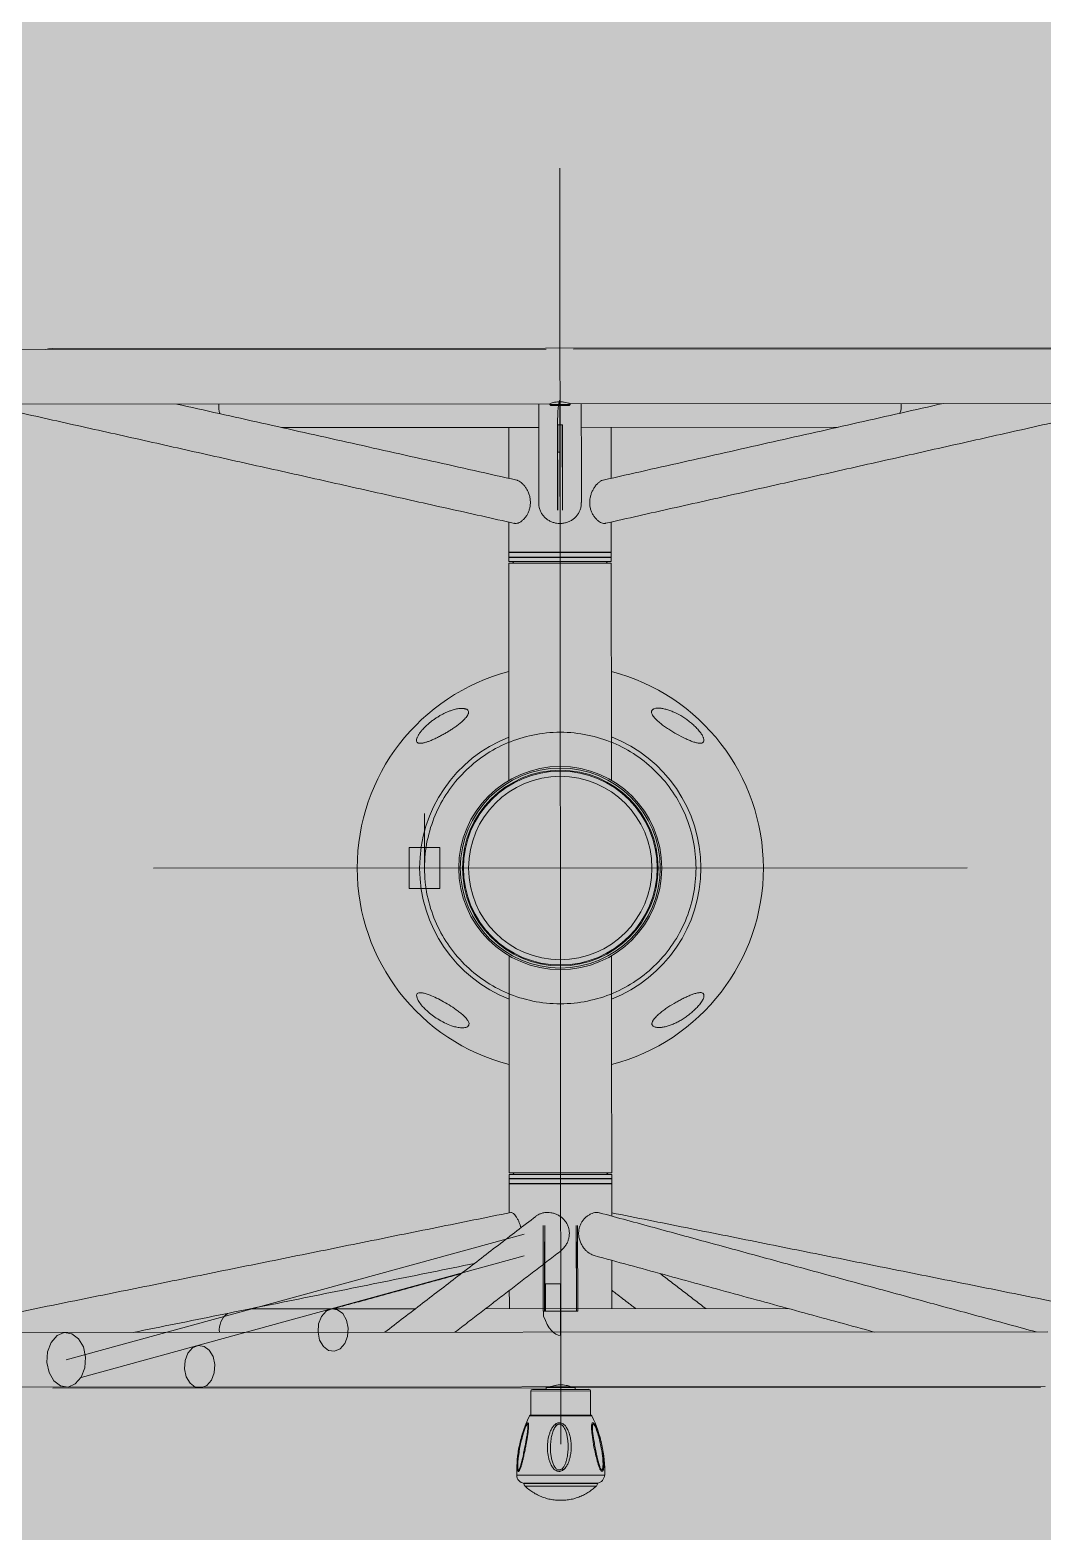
# Model space of a CAD drawing. Header units: millimetres. Extents: x 7964926 to 16080295, y -6277184 to -2986664.
# Drawn here: x 7994350 to 7995049, y -3080993 to -3079957 of the extents above; entities that cross this region are included whole.
import ezdxf

# ---------------------------------------------------------------- set-up
doc = ezdxf.new("R2010")
doc.units = ezdxf.units.MM
doc.header["$LTSCALE"] = 2000
doc.header["$MEASUREMENT"] = 0
doc.linetypes.add('160531_SATTVA BANDAPURA_base PLAN$0$160531_SATTVA BANDAPURA_base PLAN$0$CENTERX2', pattern=[20.32, 12.7, -2.54, 2.54, -2.54])
doc.linetypes.add('160531_SATTVA BANDAPURA_base PLAN$0$160531_SATTVA BANDAPURA_base PLAN$0$PHANTOM', pattern=[63.5, 31.75, -6.35, 6.35, -6.35, 6.35, -6.35])
doc.layers.add('L - paving', color=9, linetype='Continuous', lineweight=5)
doc.layers.add('L-HATCH', color=8, linetype='Continuous', lineweight=5)

# ---------------------------------------------------------------- blocks, each defined once
blk = doc.blocks.new('gym')
at = {"linetype": '160531_SATTVA BANDAPURA_base PLAN$0$160531_SATTVA BANDAPURA_base PLAN$0$PHANTOM', "lineweight": 0}
for p, q in [((-17829.6, -277.4), (-17830.2, 603.3)), ((-18110.8, 120.1), (-17549, 120.5))]:
    blk.add_line(p, q, dxfattribs=at)
at = {"linetype": 'Continuous', "lineweight": 15}
for p, q in [((-17839.6, 478.4), (-18310.3, 478.1)), ((-17840.2, 479.1), (-18180.7, 478.8)), ((-17479.6, 479.3), (-17840.2, 479.1)), ((-17350, 478.7), (-17820.7, 478.4)), ((-18310.3, 440.4), (-17837.1, 440.7)), ((-17837.2, 440.1), (-17823, 440.1)), ((-17823.6, 439.5), (-17836.6, 439.5)), ((-17823.1, 440.7), (-17350, 441)), ((-18022.3, 424.3), (-17844.8, 424.4)), ((-17815.4, 424.4), (-17638, 424.6)), ((-17794.7, 338), (-17865.4, 338)), ((-17865.4, 334.9), (-17794.7, 334.9)), ((-17794.7, 331.9), (-17865.4, 331.8)), ((-17794.8, 334.7), (-17865.3, 334.7)), ((-17865.1, 338.3), (-17795, 338.3)), ((-17865.4, 330.6), (-17794.7, 330.7)), ((-17861.9, 330.7), (-17798.1, 330.8)), ((-17794.4, -90), (-17865.1, -90)), ((-17865.1, -91.2), (-17794.4, -91.1)), ((-17797.9, -90.1), (-17861.7, -90.1)), ((-17794.4, -94.2), (-17865.1, -94.2)), ((-17865.1, -97.4), (-17794.4, -97.3)), ((-17865, -94), (-17794.5, -94)), ((-17794.7, -97.6), (-17864.8, -97.7)), ((-17929.9, -183.8), (-18044.1, -183.9)), ((-17672.6, -183.6), (-17881.5, -183.8)), ((-17493.4, -199.8), (-18309.8, -200.3)), ((-18309.8, -238), (-17495.1, -237.5)), ((-18180.2, -238.6), (-17498.4, -238.2)), ((-17839.7, -238.3), (-17819.6, -238.3)), ((-17820.2, -237.7), (-17839.1, -237.7)), ((-17850.3, -240.7), (-17809, -240.6)), ((-17837, -257.8), (-17851.2, -257.8)), ((-17850.3, -257.2), (-17836.7, -257.2)), ((-17808.1, -257.8), (-17837, -257.8)), ((-17836.7, -257.2), (-17809, -257.1)), ((-17799.3, -298.6), (-17860, -298.6)), ((-17804.3, -304.3), (-17855, -304.3)), ((-17855, -304.5), (-17806.7, -304.5)), ((-17854.2, -306.2), (-17807.4, -306.2)), ((-17807.4, -306.2), (-17805, -306.2)), ((-17806.7, -304.5), (-17804.3, -304.5))]:
    blk.add_line(p, q, dxfattribs=at)
at = {"linetype": 'Continuous'}
for p, q in [((-17830.1, 407.2), (-17830.1, 442.9)), ((-17831.9, 426.1), (-17831.9, 429.6)), ((-17831.9, 367.2), (-17831.9, 426.1)), ((-17831.9, 426.1), (-17828.3, 426.1)), ((-17831.7, 426.1), (-17831.9, 426.1)), ((-17831.8, 426.1), (-17831.7, 367.2)), ((-17831.8, 426.1), (-17831.7, 378.3)), ((-17831.7, 407.2), (-17831.7, 426.1)), ((-17828.5, 426.1), (-17828.4, 367.2)), ((-17828.4, 426.1), (-17828.4, 378.3)), ((-17828.3, 367.2), (-17828.3, 426.1)), ((-17831.8, 410.4), (-17831.8, 410.8)), ((-17831.8, 410.8), (-17831.7, 410.8)), ((-17831.7, 408.4), (-17831.8, 410.4)), ((-17831.7, 410.8), (-17831.7, 408.4)), ((-17831.7, 407.2), (-17830.1, 407.2)), ((-17934.2, 106.1), (-17934.2, 134.4)), ((-17934.2, 134.4), (-17913, 134.4)), ((-17913, 106.1), (-17913, 134.4)), ((-17934.2, 106.1), (-17913, 106.1)), ((-17841.6, -126.5), (-17841.6, -185.4)), ((-17840.6, -185.4), (-17840.6, -126.5)), ((-17818.8, -185.4), (-17818.9, -126.5)), ((-17817.9, -126.5), (-17817.8, -185.4)), ((-17840.8, -185.4), (-17840.8, -137.6)), ((-17818.6, -185.4), (-17818.7, -137.6)), ((-17840.2, -167.8), (-17840.7, -169.8)), ((-17840.7, -169.8), (-17840.7, -170.1)), ((-17840.7, -170.1), (-17840.2, -170.1)), ((-17840.2, -166.6), (-17840.2, -185.4)), ((-17840.2, -166.6), (-17829.7, -166.6)), ((-17840.2, -170.1), (-17840.2, -167.8)), ((-17829.7, -166.6), (-17829.7, -202.2)), ((-17841.6, -185.4), (-17817.8, -185.4)), ((-17840.2, -185.4), (-17841.5, -185.4)), ((-17841.5, -185.4), (-17841.5, -189))]:
    blk.add_line(p, q, dxfattribs=at)
at = {"linetype": '160531_SATTVA BANDAPURA_base PLAN$0$160531_SATTVA BANDAPURA_base PLAN$0$CENTERX2'}
for p, q in [((-17830.1, 426.1), (-17830.1, 376.7)), ((-17830.1, 426.1), (-17830.1, 394)), ((-17831.8, 415.4), (-17831.8, 415.8)), ((-17831.8, 415.8), (-17831.7, 415.8)), ((-17831.7, 412.5), (-17831.8, 415.4)), ((-17831.7, 415.8), (-17831.7, 412.5)), ((-17830.1, 407.9), (-17830.1, 420.5)), ((-17923.6, 120.3), (-17923.6, 158)), ((-18171, -219.1), (-17854.9, -132.4)), ((-17854.8, -147.4), (-18160.7, -231.3)), ((-17840.2, -171.9), (-17840.9, -174.7)), ((-17840.9, -174.7), (-17840.9, -175.1)), ((-17840.9, -175.1), (-17840.2, -175.1)), ((-17840.2, -175.1), (-17840.2, -171.9)), ((-17829.7, -167.2), (-17829.7, -179.8))]:
    blk.add_line(p, q, dxfattribs=at)
at = {"linetype": 'Continuous', "lineweight": 15, "flags": 128}
blk.add_lwpolyline([(-18180.7, 478.8), (-18183.2, 478.6), (-18185.1, 478.1)], dxfattribs=at)
at = {"linetype": 'Continuous', "flags": 128}
for points in [[(-17831.9, 429.6), (-17831.7, 432.6), (-17831.5, 435.3), (-17831.3, 437.6), (-17831.1, 439.4), (-17830.8, 440.9), (-17830.6, 442), (-17830.4, 442.7), (-17830.1, 442.9)], [(-17989.8, -212.7), (-17993.4, -210), (-17996, -205.5), (-17997.1, -200), (-17996.7, -194.3), (-17994.8, -189.2), (-17991.6, -185.6), (-17987.7, -183.9), (-17983.7, -184.5), (-17980.1, -187.2), (-17977.5, -191.7), (-17976.3, -197.2), (-17976.7, -202.9), (-17978.6, -207.9), (-17981.8, -211.6), (-17985.7, -213.2), (-17989.8, -212.7)], [(-17841.5, -189), (-17840.2, -192), (-17838.9, -194.6), (-17837.5, -196.9), (-17836, -198.8), (-17834.5, -200.3), (-17832.9, -201.3), (-17831.3, -202), (-17829.7, -202.2)], [(-18174.9, -237.1), (-18179.5, -233.6), (-18182.8, -227.9), (-18184.3, -220.9), (-18183.8, -213.6), (-18181.3, -207.1), (-18177.3, -202.4), (-18172.3, -200.3), (-18167.1, -201.1), (-18162.4, -204.5), (-18159.1, -210.2), (-18157.6, -217.3), (-18158.1, -224.6), (-18160.6, -231.1), (-18164.7, -235.7), (-18169.7, -237.9), (-18174.9, -237.1)], [(-18081.9, -237.9), (-18085.5, -235.2), (-18088.1, -230.8), (-18089.2, -225.3), (-18088.8, -219.5), (-18086.9, -214.5), (-18083.8, -210.8), (-18079.8, -209.2), (-18075.8, -209.8), (-18072.2, -212.5), (-18069.6, -216.9), (-18068.4, -222.4), (-18068.8, -228.1), (-18070.7, -233.2), (-18073.9, -236.8), (-18077.8, -238.5), (-18081.9, -237.9)]]:
    blk.add_lwpolyline(points, dxfattribs=at)
at = {"linetype": '160531_SATTVA BANDAPURA_base PLAN$0$160531_SATTVA BANDAPURA_base PLAN$0$CENTERX2'}
blk.add_circle((-17829.9, 120.3), 93.7, dxfattribs=at)
at = {"linetype": 'Continuous', "lineweight": 15}
for radius in [70.1, 69, 66.9]:
    blk.add_circle((-17829.9, 120.3), radius, dxfattribs=at)
at = {"linetype": 'Continuous'}
for radius in [67.5, 63.3]:
    blk.add_circle((-17829.9, 120.3), radius, dxfattribs=at)
at = {"linetype": 'Continuous', "lineweight": 15}
for centre, radius, start, end in [((-18051, 439), 14.7, 174.0881, 200.6081), ((-17609.2, 439.3), 14.7, 339.4681, 5.9881), ((-17861.7, 330.9), 0.295, 220.6394, 270.0381), ((-17798.4, 331), 0.295, 270.0381, 319.4368), ((-17829.9, 120.3), 140.2, 104.64, 255.4362), ((-17829.9, 120.3), 140.2, 284.64, 75.4362), ((-17829.9, 120.3), 97.1, 111.3931, 248.6831), ((-17829.9, 120.3), 97.1, 291.3931, 68.6831), ((-17861.4, -90.3), 0.295, 90.0381, 139.4368), ((-17798.1, -90.3), 0.295, 40.6394, 90.0381), ((-18050.6, -198.6), 14.7, 128.273, 185.9881), ((-17839.1, -238.3), 0.589, 90.0381, 180.0381), ((-17820.2, -238.3), 0.589, 0.0381, 90.0381), ((-17849.1, -240.7), 1.18, 90.0381, 180.0381), ((-17810.2, -240.6), 1.18, 0.0381, 90.0381), ((-17771.6, -296.3), 88.4, 154.1913, 170.2753), ((-17850.1, -258.3), 1.18, 97.3846, 154.1913), ((-17809.2, -258.3), 1.18, 25.8849, 82.6916), ((-17887.6, -296.4), 88.4, 358.5622, 25.8849), ((-17771.6, -296.3), 88.4, 170.2753, 181.514), ((-17854.1, -298.5), 5.89, 181.514, 261.4304), ((-17805.2, -298.4), 5.89, 278.6458, 358.5622), ((-17852.6, -304.5), 2.36, 180.0381, 226.2521), ((-17806.6, -304.5), 2.36, 313.8241, 0.0381)]:
    blk.add_arc(centre, radius, start, end, dxfattribs=at)
for points in [[(-18229.2, 440.4), (-17861.4, 358.1)], [(-17859.9, 388), (-18094.7, 440.5)], [(-17844.8, 440.7), (-17844.8, 372.4)], [(-17837.2, 440.7), (-17837.2, 440.1)], [(-17837.2, 440.1), (-17836.6, 439.5)], [(-17823.6, 439.5), (-17823, 440.1)], [(-17823, 440.1), (-17823, 440.7)], [(-17815.3, 372.5), (-17815.4, 440.7)], [(-17565.5, 440.9), (-17800.3, 388)], [(-17798.7, 358.2), (-17431, 440.9)], [(-17865.5, 424.4), (-17865.4, 389.2)], [(-17794.7, 389.3), (-17794.8, 424.4)], [(-17865.4, 359), (-17865.4, 331.8)], [(-17860.7, 358), (-17861.4, 358.2)], [(-17794.7, 331.9), (-17794.7, 359.1)], [(-17865.4, 338), (-17865.4, 334.9)], [(-17862.9, 331.8), (-17861.9, 330.7)], [(-17798.1, 330.8), (-17797.2, 331.9)], [(-17794.7, 334.9), (-17794.7, 338)], [(-17865.4, 330.6), (-17865.3, 180.9)], [(-17865.4, 330.6), (-17865.3, 180.9)], [(-17794.6, 180.9), (-17794.7, 330.7)], [(-17794.6, 180.9), (-17794.7, 330.7)], [(-17865.2, 59.8), (-17865.1, -90)], [(-17794.4, -90), (-17794.5, 59.8)], [(-17865.1, -91.2), (-17865.1, -117.7)], [(-17861.7, -90.1), (-17862.6, -91.2)], [(-17796.9, -91.1), (-17797.9, -90.1)], [(-17794.4, -119.9), (-17794.4, -91.1)], [(-17865.1, -94.2), (-17865.1, -97.4)], [(-17794.4, -97.3), (-17794.4, -94.2)], [(-17864, -117.4), (-18273.8, -200.3)], [(-17846.8, -120.1), (-17951.1, -200.1)], [(-17501.5, -199.8), (-17802.8, -117.6)], [(-17385.6, -199.7), (-17794.4, -117.6)], [(-17902.7, -200.1), (-17830, -144.3)], [(-18124.7, -200.2), (-17889.2, -152.6)], [(-17806.6, -147.1), (-17613.2, -199.9)], [(-17794.4, -183.7), (-17794.4, -150.4)], [(-17986.8, -183.9), (-17898.4, -159.6)], [(-17729.5, -183.7), (-17761, -159.5)], [(-17865.1, -171.2), (-17865, -183.8)], [(-17794.4, -171.1), (-17777.9, -183.7)], [(-17839.7, -239.5), (-17839.7, -238.3)], [(-17836.7, -237.7), (-17836.7, -237.7)], [(-17822.6, -237.7), (-17822.6, -237.7)], [(-17819.6, -238.3), (-17819.6, -239.5)], [(-17850.3, -257.2), (-17850.3, -240.7)], [(-17809, -240.6), (-17809, -257.1)], [(-17826.6, -257.2), (-17826.6, -257.2)], [(-17825.5, -257.2), (-17825.5, -257.2)], [(-17855, -304.5), (-17855, -304.3)], [(-17804.3, -304.3), (-17804.3, -304.5)]]:
    blk.add_open_spline(points, degree=1, dxfattribs=at)
for points, knots in [([(-17823.1, 440.7), (-17823.1, 440.7), (-17823.1, 440.7), (-17823.8, 441), (-17825.1, 441.4), (-17827.1, 441.8), (-17829.4, 442.1), (-17831.8, 442), (-17833.9, 441.7), (-17835.7, 441.2), (-17836.8, 440.8), (-17837.3, 440.6), (-17837.2, 440.7), (-17837.2, 440.7)], [0, 0, 0, 0, 0.055498, 0.154992, 0.257802, 0.366411, 0.474952, 0.5766, 0.675567, 0.779732, 0.889257, 0.996296, 1, 1, 1, 1]), ([(-17859.8, 387.9), (-17859.7, 387.9), (-17859.2, 387.8), (-17858.2, 387.3), (-17857, 386.5), (-17855.7, 385.3), (-17854.4, 383.8), (-17853.2, 382), (-17852, 379.8), (-17851.1, 377.3), (-17850.6, 374.6), (-17850.5, 371.9), (-17850.8, 369.3), (-17851.4, 367), (-17852.3, 365), (-17853.3, 363.1), (-17854.6, 361.5), (-17856, 360.1), (-17857.5, 359), (-17858.9, 358.3), (-17860, 358.1), (-17860.5, 358.1), (-17860.7, 358)], [0, 0, 0, 0, 0.017851, 0.063768, 0.11087, 0.159873, 0.209979, 0.265794, 0.322967, 0.383623, 0.446248, 0.503106, 0.562067, 0.612539, 0.664514, 0.714556, 0.765896, 0.81883, 0.873232, 0.927245, 0.982892, 1, 1, 1, 1]), ([(-17799.4, 358.1), (-17799.9, 358.1), (-17800.7, 358.2), (-17802.1, 358.8), (-17803.6, 359.7), (-17805, 361), (-17806.4, 362.6), (-17807.6, 364.5), (-17808.6, 366.7), (-17809.3, 369), (-17809.6, 371.3), (-17809.6, 373.6), (-17809.3, 375.9), (-17808.7, 378.2), (-17807.8, 380.4), (-17806.7, 382.5), (-17805.3, 384.5), (-17803.7, 386.1), (-17802.1, 387.3), (-17801, 387.9), (-17800.4, 388), (-17800.3, 388)], [0, 0, 0, 0, 0.05301, 0.107586, 0.160588, 0.215078, 0.268952, 0.324409, 0.377733, 0.432793, 0.483088, 0.534875, 0.584883, 0.636107, 0.691, 0.747204, 0.807531, 0.869719, 0.927652, 0.987866, 1, 1, 1, 1]), ([(-17830.1, 358.1), (-17830.9, 358.1), (-17832.5, 358.2), (-17834.9, 358.8), (-17837.1, 359.7), (-17839.2, 361), (-17841, 362.6), (-17842.5, 364.5), (-17843.7, 366.6), (-17844.4, 368.9), (-17844.8, 370.9), (-17844.8, 372.1), (-17844.8, 372.4)], [0, 0, 0, 0, 0.104208, 0.211495, 0.315687, 0.422805, 0.528712, 0.637729, 0.742555, 0.850794, 0.949665, 1, 1, 1, 1]), ([(-17815.4, 372.5), (-17815.4, 372.3), (-17815.3, 371.2), (-17815.6, 369.4), (-17816.3, 367), (-17817.3, 365), (-17818.7, 363.1), (-17820.3, 361.5), (-17822.2, 360.1), (-17824.4, 359.1), (-17826.8, 358.4), (-17828.7, 358.1), (-17829.8, 358.1), (-17830.1, 358.1)], [0, 0, 0, 0, 0.023115, 0.139031, 0.238258, 0.340441, 0.438821, 0.539755, 0.643823, 0.750777, 0.856964, 0.966367, 1, 1, 1, 1]), ([(-17798.7, 358.2), (-17798.8, 358.2), (-17799, 358.1), (-17799.3, 358.1), (-17799.4, 358.1)], [0, 0, 0, 0, 0.517084, 1, 1, 1, 1]), ([(-17893.8, 229.3), (-17893.5, 228.9), (-17893.1, 228.4), (-17893.2, 227.4), (-17893.5, 226.5), (-17893.9, 225.7), (-17894.6, 224.6), (-17895.3, 223.8), (-17896.1, 222.9), (-17897, 222), (-17898.1, 221), (-17899.3, 220), (-17900.8, 218.8), (-17902.8, 217.4), (-17905.2, 215.8), (-17907.6, 214.3), (-17910.1, 212.8), (-17912.7, 211.4), (-17915.2, 210.1), (-17917.8, 208.9), (-17919.8, 208.1), (-17921.3, 207.5), (-17922.3, 207.2), (-17923.3, 206.9), (-17924.3, 206.6), (-17925.2, 206.5), (-17926.1, 206.4), (-17926.9, 206.4), (-17927.5, 206.4), (-17928.1, 206.6), (-17928.5, 206.8), (-17928.8, 207.1), (-17929, 207.5), (-17929.1, 208), (-17929.1, 208.5), (-17929.1, 209), (-17929, 209.6), (-17928.6, 210.6), (-17928, 211.7), (-17927.1, 213.2), (-17926.3, 214.3), (-17925.3, 215.5), (-17924.3, 216.5), (-17923.2, 217.7), (-17922, 218.8), (-17920.6, 220.1), (-17919, 221.4), (-17917, 222.9), (-17915, 224.2), (-17913, 225.5), (-17910.9, 226.6), (-17908.8, 227.6), (-17906.7, 228.5), (-17904.8, 229.2), (-17903, 229.7), (-17901.5, 230.1), (-17900, 230.3), (-17898.8, 230.4), (-17897.5, 230.5), (-17896.5, 230.4), (-17895.6, 230.2), (-17894.8, 230), (-17894.2, 229.7), (-17893.9, 229.4), (-17893.8, 229.3)], [0, 0, 0, 0, 0.020121, 0.035213, 0.040413, 0.058486, 0.066066, 0.081489, 0.089321, 0.103142, 0.117072, 0.131251, 0.145488, 0.171883, 0.198477, 0.225589, 0.252846, 0.281005, 0.30933, 0.338252, 0.367433, 0.379721, 0.392041, 0.404479, 0.416967, 0.429259, 0.441629, 0.454311, 0.46714, 0.47382, 0.487356, 0.494237, 0.500919, 0.514565, 0.521558, 0.527491, 0.539559, 0.545703, 0.570138, 0.579813, 0.599504, 0.609515, 0.624252, 0.639104, 0.654255, 0.669486, 0.692021, 0.714729, 0.737905, 0.761213, 0.78477, 0.808446, 0.832485, 0.85665, 0.874185, 0.891781, 0.909597, 0.927509, 0.93761, 0.957973, 0.968268, 0.976072, 0.991913, 1, 1, 1, 1]), ([(-17766.6, 229.1), (-17766.4, 229.3), (-17766.2, 229.6), (-17765.8, 229.8), (-17765.7, 229.9), (-17765.4, 230.1), (-17765.2, 230.2), (-17764.4, 230.5), (-17763.7, 230.6), (-17762.5, 230.6), (-17762, 230.6), (-17761.2, 230.6), (-17760.8, 230.6), (-17759.5, 230.4), (-17758.6, 230.2), (-17756.8, 229.8), (-17755.9, 229.6), (-17754.1, 228.9), (-17753.1, 228.6), (-17750.4, 227.4), (-17748.5, 226.5), (-17746.2, 225.2), (-17745.8, 224.9), (-17744.9, 224.3), (-17744.4, 224), (-17743.1, 223.1), (-17742.2, 222.5), (-17740.4, 221.1), (-17739.5, 220.4), (-17737.8, 218.9), (-17737, 218.1), (-17735.8, 216.9), (-17735.4, 216.5), (-17734.7, 215.7), (-17734.3, 215.2), (-17733.6, 214.4), (-17733.3, 214), (-17732.8, 213.3), (-17732.7, 213.1), (-17732.4, 212.7), (-17732.2, 212.5), (-17731.8, 211.8), (-17731.6, 211.4), (-17731.3, 210.8), (-17731.2, 210.6), (-17731.1, 210.2), (-17731, 210), (-17730.8, 209.4), (-17730.7, 209), (-17730.7, 208.4), (-17730.7, 208.1), (-17730.9, 207.5), (-17731, 207.3), (-17731.3, 206.9), (-17731.5, 206.8), (-17732, 206.6), (-17732.3, 206.5), (-17732.9, 206.4), (-17733.2, 206.4), (-17733.9, 206.4), (-17734.3, 206.5), (-17735.1, 206.6), (-17735.5, 206.7), (-17736.7, 206.9), (-17737.5, 207.2), (-17738.8, 207.6), (-17739.2, 207.8), (-17740.1, 208.1), (-17740.6, 208.3), (-17741.9, 208.9), (-17742.9, 209.3), (-17745.6, 210.6), (-17747.5, 211.6), (-17751.3, 213.7), (-17753.2, 214.9), (-17756, 216.7), (-17757, 217.3), (-17758.8, 218.6), (-17759.7, 219.3), (-17761.5, 220.7), (-17762.3, 221.5), (-17763.6, 222.6), (-17763.9, 223), (-17764.7, 223.8), (-17765, 224.2), (-17765.7, 225), (-17766, 225.4), (-17766.4, 226.2), (-17766.6, 226.6), (-17766.8, 227.2), (-17766.9, 227.4), (-17766.9, 227.8), (-17766.9, 228), (-17766.9, 228.3), (-17766.9, 228.5), (-17766.8, 228.8), (-17766.7, 228.9), (-17766.6, 229.1)], [0, 0, 0, 0, 0.015625, 0.015625, 0.023437, 0.023437, 0.03125, 0.03125, 0.0625, 0.0625, 0.078125, 0.078125, 0.09375, 0.09375, 0.125, 0.125, 0.15625, 0.15625, 0.1875, 0.1875, 0.25, 0.25, 0.265625, 0.265625, 0.28125, 0.28125, 0.3125, 0.3125, 0.34375, 0.34375, 0.375, 0.375, 0.390625, 0.390625, 0.40625, 0.40625, 0.421875, 0.421875, 0.429687, 0.429687, 0.4375, 0.4375, 0.453125, 0.453125, 0.460937, 0.460937, 0.46875, 0.46875, 0.484375, 0.484375, 0.5, 0.5, 0.515625, 0.515625, 0.53125, 0.53125, 0.546875, 0.546875, 0.5625, 0.5625, 0.578125, 0.578125, 0.59375, 0.59375, 0.625, 0.625, 0.640625, 0.640625, 0.65625, 0.65625, 0.6875, 0.6875, 0.75, 0.75, 0.8125, 0.8125, 0.84375, 0.84375, 0.875, 0.875, 0.90625, 0.90625, 0.921875, 0.921875, 0.9375, 0.9375, 0.953125, 0.953125, 0.96875, 0.96875, 0.976562, 0.976562, 0.984375, 0.984375, 0.992187, 0.992187, 1, 1, 1, 1]), ([(-17893.2, 11.6), (-17893.6, 11.2), (-17894.2, 10.5), (-17895.8, 10.1), (-17897.8, 10), (-17900.4, 10.2), (-17904.2, 11.1), (-17908.6, 12.8), (-17913.2, 15.2), (-17917.4, 18), (-17920.6, 20.5), (-17923.2, 22.9), (-17925.5, 25.3), (-17927.5, 28), (-17928.9, 30.6), (-17929.2, 32.5), (-17928.7, 33.7), (-17927.7, 34.2), (-17926.4, 34.3), (-17924.7, 34.1), (-17922.5, 33.6), (-17919.3, 32.4), (-17915.2, 30.6), (-17910.4, 28.1), (-17905.4, 25.1), (-17901.2, 22.2), (-17898, 19.7), (-17895.8, 17.7), (-17894, 15.6), (-17893, 13.8), (-17892.8, 12.4), (-17893.1, 11.8), (-17893.2, 11.6)], [0, 0, 0, 0, 0.026945, 0.047252, 0.068086, 0.105284, 0.143431, 0.198467, 0.255093, 0.29845, 0.34283, 0.369214, 0.39609, 0.43481, 0.463243, 0.491892, 0.516171, 0.540534, 0.560199, 0.580412, 0.61183, 0.644077, 0.695993, 0.749313, 0.804136, 0.86029, 0.888908, 0.918091, 0.94358, 0.969331, 0.987452, 1, 1, 1, 1]), ([(-17766, 11.4), (-17766.3, 11.6), (-17766.4, 11.9), (-17766.6, 12.3), (-17766.6, 12.5), (-17766.6, 12.9), (-17766.6, 13), (-17766.6, 13.4), (-17766.5, 13.6), (-17766.4, 14), (-17766.3, 14.2), (-17766.1, 14.6), (-17766, 14.8), (-17765.8, 15.2), (-17765.7, 15.4), (-17765.2, 16), (-17764.9, 16.4), (-17764.2, 17.2), (-17763.9, 17.6), (-17762.7, 18.8), (-17761.9, 19.5), (-17760.6, 20.6), (-17760.1, 20.9), (-17759.3, 21.6), (-17758.8, 22), (-17757.4, 22.9), (-17756.5, 23.6), (-17753.7, 25.4), (-17751.9, 26.6), (-17749, 28.2), (-17748.1, 28.7), (-17746.2, 29.7), (-17745.3, 30.2), (-17743.5, 31.1), (-17742.5, 31.5), (-17741.2, 32.1), (-17740.7, 32.3), (-17739.8, 32.7), (-17739.4, 32.8), (-17738.1, 33.3), (-17737.2, 33.6), (-17736, 33.9), (-17735.6, 34), (-17734.8, 34.2), (-17734.4, 34.2), (-17733.7, 34.3), (-17733.4, 34.3), (-17732.7, 34.3), (-17732.4, 34.3), (-17731.9, 34.1), (-17731.6, 34), (-17731.3, 33.8), (-17731.2, 33.7), (-17731.1, 33.5), (-17731, 33.4), (-17730.8, 33.1), (-17730.7, 32.8), (-17730.7, 32.4), (-17730.7, 32.2), (-17730.7, 31.9), (-17730.7, 31.7), (-17730.8, 31.2), (-17730.9, 30.8), (-17731.2, 30), (-17731.4, 29.6), (-17731.9, 28.8), (-17732.2, 28.3), (-17732.7, 27.5), (-17733, 27), (-17733.7, 26.2), (-17734, 25.8), (-17734.8, 24.9), (-17735.1, 24.5), (-17736.3, 23.3), (-17737.1, 22.5), (-17738.3, 21.4), (-17738.8, 21), (-17739.6, 20.3), (-17740.1, 19.9), (-17741.4, 18.9), (-17742.2, 18.2), (-17744, 17), (-17744.9, 16.4), (-17746.3, 15.5), (-17746.7, 15.3), (-17747.7, 14.7), (-17748.1, 14.5), (-17749.5, 13.8), (-17750.4, 13.3), (-17752.3, 12.5), (-17753.2, 12.1), (-17755, 11.5), (-17755.9, 11.2), (-17757.7, 10.7), (-17758.6, 10.5), (-17759.9, 10.3), (-17760.3, 10.3), (-17761.2, 10.2), (-17761.6, 10.2), (-17762.8, 10.2), (-17763.6, 10.3), (-17764.7, 10.6), (-17765, 10.7), (-17765.6, 11), (-17765.8, 11.2), (-17766, 11.4)], [0, 0, 0, 0, 0.015625, 0.015625, 0.023437, 0.023437, 0.03125, 0.03125, 0.039062, 0.039062, 0.046875, 0.046875, 0.054687, 0.054687, 0.0625, 0.0625, 0.078125, 0.078125, 0.09375, 0.09375, 0.125, 0.125, 0.140625, 0.140625, 0.15625, 0.15625, 0.1875, 0.1875, 0.25, 0.25, 0.28125, 0.28125, 0.3125, 0.3125, 0.34375, 0.34375, 0.359375, 0.359375, 0.375, 0.375, 0.40625, 0.40625, 0.421875, 0.421875, 0.4375, 0.4375, 0.453125, 0.453125, 0.46875, 0.46875, 0.484375, 0.484375, 0.492187, 0.492187, 0.5, 0.5, 0.515625, 0.515625, 0.523437, 0.523437, 0.53125, 0.53125, 0.546875, 0.546875, 0.5625, 0.5625, 0.578125, 0.578125, 0.59375, 0.59375, 0.609375, 0.609375, 0.625, 0.625, 0.65625, 0.65625, 0.671875, 0.671875, 0.6875, 0.6875, 0.71875, 0.71875, 0.75, 0.75, 0.765625, 0.765625, 0.78125, 0.78125, 0.8125, 0.8125, 0.84375, 0.84375, 0.875, 0.875, 0.90625, 0.90625, 0.921875, 0.921875, 0.9375, 0.9375, 0.96875, 0.96875, 0.984375, 0.984375, 1, 1, 1, 1]), ([(-17864, -117.4), (-17864, -117.4), (-17863.7, -117.4), (-17863.1, -117.5), (-17862.3, -118.1), (-17861.3, -119), (-17860.3, -120.3), (-17859.3, -121.9), (-17858.4, -123.8), (-17857.6, -125.9), (-17857.3, -127.3), (-17857.2, -128)], [0, 0, 0, 0, 0.038147, 0.15816, 0.281719, 0.401714, 0.525079, 0.647048, 0.772601, 0.893326, 1, 1, 1, 1]), ([(-17846.8, -120.1), (-17846.6, -119.9), (-17845.7, -119.2), (-17844.1, -118.4), (-17841.9, -117.7), (-17840, -117.4), (-17839, -117.4), (-17838.7, -117.4)], [0, 0, 0, 0, 0.109221, 0.376706, 0.642275, 0.915885, 1, 1, 1, 1]), ([(-17838.7, -117.4), (-17837.9, -117.4), (-17836.3, -117.5), (-17834, -118.1), (-17831.7, -119), (-17829.6, -120.3), (-17827.7, -121.9), (-17826.1, -123.8), (-17824.8, -126), (-17824, -128.3), (-17823.6, -130.6), (-17823.6, -132.9), (-17824, -135.3), (-17824.7, -137.5), (-17825.8, -139.7), (-17827.4, -141.8), (-17828.8, -143.4), (-17829.8, -144.1), (-17830.1, -144.3)], [0, 0, 0, 0, 0.06399, 0.129872, 0.193852, 0.25963, 0.324663, 0.391607, 0.455977, 0.522443, 0.583156, 0.64567, 0.706037, 0.767871, 0.834135, 0.901981, 0.974805, 1, 1, 1, 1]), ([(-17806.6, -147.1), (-17807, -147), (-17808, -146.7), (-17809.5, -145.8), (-17811.1, -144.7), (-17812.7, -143.2), (-17814.2, -141.3), (-17815.5, -139.1), (-17816.6, -136.6), (-17817.2, -133.9), (-17817.3, -131.2), (-17817, -128.7), (-17816.3, -126.3), (-17815.3, -124.3), (-17814, -122.4), (-17812.5, -120.8), (-17810.7, -119.4), (-17808.9, -118.4), (-17807, -117.7), (-17805.6, -117.4), (-17804.8, -117.4), (-17804.6, -117.4)], [0, 0, 0, 0, 0.039856, 0.088161, 0.138416, 0.189802, 0.247042, 0.305675, 0.36788, 0.432104, 0.490415, 0.550882, 0.602643, 0.655946, 0.707265, 0.759916, 0.814203, 0.869995, 0.925386, 0.982455, 1, 1, 1, 1]), ([(-17804.6, -117.4), (-17804.1, -117.4), (-17803.4, -117.4), (-17802.8, -117.6), (-17802.8, -117.6)], [0, 0, 0, 0, 0.8799123, 1, 1, 1, 1]), ([(-17836.7, -237.7), (-17836.7, -237.7), (-17836.9, -237.8), (-17836.4, -237.6), (-17835.4, -237.2), (-17833.7, -236.8), (-17831.5, -236.4), (-17829.1, -236.3), (-17826.9, -236.5), (-17824.9, -236.9), (-17823.4, -237.4), (-17822.6, -237.7), (-17822.7, -237.7), (-17822.7, -237.7)], [0, 0, 0, 0, 0.005743, 0.104998, 0.204288, 0.309021, 0.417509, 0.521584, 0.619625, 0.71941, 0.825715, 0.933783, 1, 1, 1, 1]), ([(-17849.1, -239.5), (-17849.1, -239.5), (-17849.2, -239.5), (-17848.7, -239.5), (-17847.4, -239.5), (-17845.3, -239.5), (-17842.7, -239.5), (-17839.6, -239.5), (-17837.4, -239.5), (-17836.3, -239.5)], [0, 0, 0, 0, 0.023379, 0.188674, 0.357477, 0.526279, 0.691574, 0.850271, 1, 1, 1, 1]), ([(-17836.3, -239.5), (-17835.2, -239.5), (-17832.8, -239.5), (-17829, -239.5), (-17825.2, -239.5), (-17821.4, -239.5), (-17817.9, -239.5), (-17815.1, -239.5), (-17812.8, -239.5), (-17811.3, -239.5), (-17810.4, -239.5), (-17810.3, -239.5), (-17810.3, -239.5)], [0, 0, 0, 0, 0.095363, 0.196438, 0.301715, 0.409226, 0.516737, 0.622014, 0.723089, 0.818452, 0.913815, 1, 1, 1, 1]), ([(-17853.3, -264.3), (-17853.5, -264.5), (-17853.7, -265.1), (-17854.3, -266.5), (-17855.1, -268.8), (-17856.1, -272.2), (-17857.1, -276.1), (-17857.9, -279.9), (-17858.4, -283.2), (-17858.8, -286), (-17859.1, -288.3), (-17859.2, -290.1), (-17859.2, -291.4), (-17859.3, -292.6), (-17859.2, -293.6), (-17859.1, -294.4), (-17859, -294.9), (-17858.8, -295.1), (-17858.7, -295.2), (-17858.7, -295.2)], [0, 0, 0, 0, 0.0293993, 0.0632131, 0.1547068, 0.2506224, 0.374962, 0.4996694, 0.5835122, 0.667751, 0.7489874, 0.791526, 0.8336375, 0.8741111, 0.9077214, 0.9371283, 0.9684491, 0.9845567, 1, 1, 1, 1]), ([(-17857.9, -295.1), (-17857.8, -294.9), (-17857.6, -294.3), (-17857.2, -293.4), (-17856.8, -292.3), (-17856.4, -290.8), (-17855.9, -288.8), (-17855.3, -286.1), (-17854.6, -283.1), (-17853.9, -279.7), (-17853.3, -276.6), (-17852.8, -273.9), (-17852.4, -271.4), (-17852.1, -269.1), (-17851.9, -267.1), (-17851.8, -265.7), (-17851.7, -264.7), (-17851.8, -263.8), (-17851.9, -263), (-17852.1, -262.5), (-17852.4, -262.4), (-17852.9, -262.7), (-17853.2, -263.2), (-17853.3, -263.4)], [0, 0, 0, 0, 0.029941, 0.06303, 0.093018, 0.125353, 0.184884, 0.250144, 0.33241, 0.416672, 0.498701, 0.562611, 0.622606, 0.688669, 0.747588, 0.78033, 0.810437, 0.843473, 0.87327, 0.905009, 0.936635, 0.968342, 1, 1, 1, 1]), ([(-17853.3, -263.4), (-17853.5, -263.7), (-17853.8, -264.2), (-17854.2, -265.2), (-17854.7, -266.3), (-17855.1, -267.5), (-17855.6, -268.9), (-17856.1, -270.4), (-17856.5, -271.6), (-17856.6, -272.1)], [0, 0, 0, 0, 0.119645, 0.251934, 0.37184, 0.501518, 0.655966, 0.821843, 1, 1, 1, 1]), ([(-17853.3, -264.3), (-17853.4, -264.1), (-17853.4, -263.8), (-17853.3, -263.6), (-17853.3, -263.4)], [0, 0, 0, 0, 0.559868, 1, 1, 1, 1]), ([(-17852.6, -263.4), (-17852.6, -263.4), (-17852.7, -263.4), (-17853, -263.7), (-17853.2, -264.1), (-17853.3, -264.3)], [0, 0, 0, 0, 0.243185, 0.499529, 1, 1, 1, 1]), ([(-17853, -271.7), (-17852.9, -271.1), (-17852.7, -270), (-17852.5, -268.5), (-17852.4, -267.2), (-17852.3, -266), (-17852.2, -265), (-17852.2, -264.2), (-17852.3, -263.7), (-17852.4, -263.4), (-17852.5, -263.4), (-17852.6, -263.4)], [0, 0, 0, 0, 0.185208, 0.322737, 0.459476, 0.591098, 0.69975, 0.794224, 0.896877, 0.949763, 1, 1, 1, 1]), ([(-17833.2, -263.5), (-17833.6, -263.7), (-17834.2, -264.3), (-17835.3, -265.6), (-17836.3, -267.4), (-17837.3, -269.7), (-17838.2, -273), (-17838.8, -277.1), (-17838.8, -281.3), (-17838.4, -284.6), (-17837.9, -287.1), (-17837.2, -289.5), (-17836.3, -291.5), (-17835.5, -292.9), (-17834.7, -294), (-17833.8, -294.9), (-17832.7, -295.6), (-17831.5, -296.1), (-17830.2, -296.1), (-17828.9, -295.8), (-17828.2, -295.3), (-17827.9, -295.1)], [0, 0, 0, 0, 0.030049, 0.063256, 0.125816, 0.185, 0.250816, 0.374612, 0.499228, 0.562598, 0.623465, 0.685948, 0.748478, 0.781173, 0.811248, 0.844296, 0.874096, 0.905557, 0.937026, 0.968309, 1, 1, 1, 1]), ([(-17832.5, -264.3), (-17832.7, -264.6), (-17833.2, -265.1), (-17834.2, -266.6), (-17835.1, -268.9), (-17836, -272.3), (-17836.6, -276.1), (-17836.7, -279.9), (-17836.6, -283.2), (-17836.2, -286), (-17835.7, -288.3), (-17835.1, -290.1), (-17834.6, -291.4), (-17834, -292.6), (-17833.3, -293.6), (-17832.6, -294.4), (-17831.9, -294.9), (-17831.2, -295.1), (-17830.8, -295.1), (-17830.7, -295.2)], [0, 0, 0, 0, 0.0294468, 0.063234, 0.1548982, 0.2507981, 0.3751352, 0.4997018, 0.5836381, 0.6679236, 0.749165, 0.7917056, 0.8338417, 0.8743536, 0.9078882, 0.9372364, 0.968465, 0.9845629, 1, 1, 1, 1]), ([(-17827.9, -295.1), (-17827.5, -294.8), (-17826.9, -294.3), (-17826.1, -293.3), (-17825.4, -292.2), (-17824.6, -290.7), (-17823.8, -288.7), (-17823.1, -286), (-17822.5, -283), (-17822.3, -279.6), (-17822.4, -276.8), (-17822.7, -274.6), (-17822.9, -273), (-17823.3, -271.3), (-17823.8, -269.7), (-17824.3, -268.2), (-17825, -266.8), (-17825.7, -265.7), (-17826.4, -264.6), (-17827.3, -263.7), (-17828.4, -263), (-17829.6, -262.5), (-17830.9, -262.4), (-17832.2, -262.8), (-17832.9, -263.2), (-17833.2, -263.5)], [0, 0, 0, 0, 0.029989, 0.0631109, 0.093064, 0.1253283, 0.1849344, 0.2501935, 0.3319983, 0.4163024, 0.4988954, 0.5419413, 0.5831746, 0.6226997, 0.667589, 0.7091527, 0.747644, 0.7801213, 0.8099853, 0.8433235, 0.8733605, 0.9050277, 0.9366948, 0.9683786, 1, 1, 1, 1]), ([(-17832.5, -264.3), (-17832.6, -264.2), (-17832.9, -263.9), (-17833.1, -263.6), (-17833.2, -263.5)], [0, 0, 0, 0, 0.559866, 1, 1, 1, 1]), ([(-17830.5, -263.4), (-17830.6, -263.4), (-17831, -263.4), (-17831.8, -263.7), (-17832.2, -264.1), (-17832.5, -264.3)], [0, 0, 0, 0, 0.243111, 0.500184, 1, 1, 1, 1]), ([(-17828.6, -294.2), (-17828.3, -294), (-17827.8, -293.4), (-17827.1, -292.2), (-17826.3, -290.6), (-17825.6, -288.6), (-17825, -285.8), (-17824.5, -282.3), (-17824.4, -278.5), (-17824.6, -275.3), (-17825, -272.5), (-17825.5, -270.2), (-17826.1, -268.4), (-17826.6, -267.1), (-17827.2, -266), (-17827.8, -265), (-17828.5, -264.2), (-17829.2, -263.7), (-17829.9, -263.4), (-17830.3, -263.4), (-17830.5, -263.4)], [0, 0, 0, 0, 0.029492, 0.063036, 0.125352, 0.184905, 0.250407, 0.374814, 0.499705, 0.583208, 0.667406, 0.748771, 0.791296, 0.833358, 0.873689, 0.90744, 0.936761, 0.968354, 0.984578, 1, 1, 1, 1]), ([(-17803.2, -270.7), (-17803.3, -270.1), (-17803.7, -269), (-17804.3, -267.5), (-17804.8, -266.1), (-17805.4, -265), (-17805.9, -264.1), (-17806.4, -263.3), (-17806.9, -262.7), (-17807.4, -262.4), (-17807.8, -262.6), (-17808.1, -263.1), (-17808.3, -263.9), (-17808.3, -264.8), (-17808.3, -265.9), (-17808.3, -267), (-17808.2, -268.7), (-17807.9, -271.2), (-17807.4, -274.5), (-17806.8, -278.4), (-17805.9, -282.9), (-17805.1, -286.2), (-17804.7, -287.8)], [0, 0, 0, 0, 0.045029, 0.086462, 0.124607, 0.157402, 0.187339, 0.218689, 0.250309, 0.281796, 0.313358, 0.344897, 0.376453, 0.406452, 0.4394, 0.469534, 0.501916, 0.582425, 0.666869, 0.751076, 0.875795, 1, 1, 1, 1]), ([(-17807.2, -263.4), (-17807.3, -263.4), (-17807.4, -263.4), (-17807.5, -263.7), (-17807.6, -264), (-17807.7, -264.4), (-17807.8, -265.3), (-17807.7, -266.5), (-17807.6, -268.5), (-17807.3, -271.1), (-17806.7, -274.7), (-17806, -278.7), (-17805.2, -283), (-17804.5, -285.9), (-17804.2, -287.4)], [0, 0, 0, 0, 0.029806, 0.045785, 0.062978, 0.092461, 0.125896, 0.183909, 0.251294, 0.376565, 0.501148, 0.667523, 0.834436, 1, 1, 1, 1]), ([(-17803.7, -271.2), (-17804.2, -269.6), (-17804.9, -267.2), (-17806, -264.7), (-17806.6, -263.8), (-17807, -263.4), (-17807.1, -263.4), (-17807.2, -263.4)], [0, 0, 0, 0, 0.498573, 0.7475291, 0.8735065, 0.9388605, 1, 1, 1, 1]), ([(-17856.6, -272.1), (-17857.1, -273.8), (-17857.9, -277), (-17858.6, -280.4), (-17858.9, -282.2), (-17858.9, -282.2)], [0, 0, 0, 0, 0.490739, 0.98483, 1, 1, 1, 1]), ([(-17856.1, -287.7), (-17856, -287.3), (-17855.6, -285.6), (-17855, -282.4), (-17854.2, -278.6), (-17853.6, -275.3), (-17853.2, -273.2), (-17853.1, -272), (-17853, -271.7)], [0, 0, 0, 0, 0.07383, 0.33571, 0.597074, 0.771824, 0.948567, 1, 1, 1, 1]), ([(-17804.7, -287.8), (-17804.5, -288.6), (-17804, -290.2), (-17803.4, -292.2), (-17802.9, -293.6), (-17802.5, -294.5), (-17802, -295.3), (-17801.5, -295.9), (-17801.1, -296.1), (-17800.7, -295.9), (-17800.4, -295.5), (-17800.2, -295), (-17800.1, -294.4), (-17799.9, -293.6), (-17799.8, -292.6), (-17799.8, -291.5), (-17799.8, -289.7), (-17799.9, -287.2), (-17800.2, -283.9), (-17800.8, -280), (-17801.7, -275.5), (-17802.7, -272.3), (-17803.2, -270.7)], [0, 0, 0, 0, 0.0629609, 0.1257907, 0.1586886, 0.1887142, 0.2217802, 0.2516838, 0.2831545, 0.3146169, 0.3444977, 0.36054, 0.3775502, 0.4074929, 0.4403245, 0.4704719, 0.5027256, 0.5835113, 0.6680822, 0.7515813, 0.8757821, 1, 1, 1, 1]), ([(-17803.7, -271.2), (-17803.5, -271.1), (-17803.2, -270.9), (-17803.2, -270.7), (-17803.2, -270.7)], [0, 0, 0, 0, 0.559631, 1, 1, 1, 1]), ([(-17801.2, -295.1), (-17801.1, -295.1), (-17800.9, -295.1), (-17800.7, -294.6), (-17800.6, -294.1), (-17800.5, -293.3), (-17800.4, -292.1), (-17800.4, -290.1), (-17800.5, -287.4), (-17800.9, -283.8), (-17801.6, -279.8), (-17802.5, -275.4), (-17803.3, -272.6), (-17803.7, -271.2)], [0, 0, 0, 0, 0.030045, 0.062852, 0.092473, 0.125742, 0.183822, 0.251084, 0.376365, 0.501382, 0.667928, 0.834126, 1, 1, 1, 1]), ([(-17858.9, -282.2), (-17859, -283), (-17859.2, -284.6), (-17859.5, -287), (-17859.7, -289.4), (-17859.7, -291.4), (-17859.7, -292.9), (-17859.7, -293.9), (-17859.5, -294.8), (-17859.3, -295.6), (-17859.1, -296.1), (-17858.7, -296.2), (-17858.3, -295.8), (-17858.1, -295.4), (-17857.9, -295.1)], [0, 0, 0, 0, 0.119585, 0.241977, 0.367662, 0.493475, 0.559142, 0.619616, 0.68631, 0.746444, 0.809828, 0.873193, 0.936206, 1, 1, 1, 1]), ([(-17858, -294.3), (-17857.9, -294), (-17857.7, -293.5), (-17857.3, -292.3), (-17856.8, -290.7), (-17856.4, -289.1), (-17856.2, -288.1), (-17856.1, -287.7)], [0, 0, 0, 0, 0.136819, 0.292781, 0.582448, 0.858976, 1, 1, 1, 1]), ([(-17804.7, -287.8), (-17804.5, -287.7), (-17804.2, -287.5), (-17804.2, -287.4), (-17804.2, -287.4)], [0, 0, 0, 0, 0.55965, 1, 1, 1, 1]), ([(-17804.2, -287.4), (-17804, -287.9), (-17803.8, -289), (-17803.3, -290.6), (-17802.9, -292), (-17802.5, -293.1), (-17802.2, -294), (-17801.9, -294.5), (-17801.7, -294.8), (-17801.4, -295.1), (-17801.3, -295.1), (-17801.2, -295.1)], [0, 0, 0, 0, 0.169783, 0.338111, 0.499784, 0.633473, 0.749675, 0.815082, 0.874761, 0.939082, 1, 1, 1, 1]), ([(-17858.7, -295.2), (-17858.6, -295.2), (-17858.5, -295.1), (-17858.3, -294.9), (-17858.1, -294.5), (-17858, -294.3)], [0, 0, 0, 0, 0.244876, 0.501169, 1, 1, 1, 1]), ([(-17857.9, -295.1), (-17858, -295), (-17858, -294.7), (-17858, -294.4), (-17858, -294.3)], [0, 0, 0, 0, 0.559874, 1, 1, 1, 1]), ([(-17830.7, -295.2), (-17830.5, -295.1), (-17830.1, -295.1), (-17829.3, -294.8), (-17828.9, -294.4), (-17828.6, -294.2)], [0, 0, 0, 0, 0.244289, 0.500689, 1, 1, 1, 1]), ([(-17827.9, -295.1), (-17828, -294.9), (-17828.2, -294.6), (-17828.5, -294.3), (-17828.6, -294.2)], [0, 0, 0, 0, 0.559871, 1, 1, 1, 1]), ([(-17805.1, -306.2), (-17805.6, -306.7), (-17806.9, -307.9), (-17809.3, -309.7), (-17812.3, -311.6), (-17815.5, -313.2), (-17818.9, -314.5), (-17822.4, -315.4), (-17826, -315.9), (-17829.6, -316.1), (-17833.3, -315.9), (-17836.9, -315.4), (-17840.4, -314.5), (-17843.9, -313.2), (-17847.2, -311.5), (-17850.3, -309.5), (-17852.6, -307.8), (-17853.8, -306.5), (-17854.1, -306.2)], [0, 0, 0, 0, 0.034568, 0.100186, 0.166231, 0.23259, 0.29919, 0.36598, 0.432929, 0.500016, 0.567235, 0.634585, 0.702079, 0.769738, 0.837603, 0.905735, 0.974235, 1, 1, 1, 1])]:
    blk.add_open_spline(points, degree=3, knots=knots, dxfattribs=at)

msp = doc.modelspace()

# ---------------------------------------------------------------- hatches: boundary and pattern name
at = {"layer": 'L - paving'}
h = msp.add_hatch(dxfattribs=at)
h.set_pattern_fill('ANSI36', color=37, scale=1000)
h.paths.add_polyline_path([(7997249.1, -3079450.8), (7997249.1, -3078947.3), (7999248.2, -3078947.3), (7999248.2, -3079450.8)], flags=16)
h.paths.add_polyline_path([(8000120.7, -3079437.9), (8000120.7, -3078934.4), (8002119.9, -3078934.4), (8002119.9, -3079437.9)], flags=16)
h.paths.add_polyline_path([(8015249, -3079419.1), (8015249, -3078915.5), (8017248.1, -3078915.5), (8017248.1, -3079419.1)], flags=16)
h.paths.add_polyline_path([(8018120.7, -3079406.2), (8018120.7, -3078902.7), (8020119.8, -3078902.7), (8020119.8, -3079406.2)], flags=16)
h.paths.add_polyline_path([(7999236.3, -3080456.1), (7999236.3, -3081256.1), (7998436.3, -3081256.1), (7998436.3, -3080456.1)], flags=16)
h.paths.add_polyline_path([(8022495, -3080470.6), (8022495, -3079512), (8023637.1, -3079512), (8023636.1, -3080473.4)])
h.paths.add_polyline_path([(7993153.4, -3080728.5), (7993153.4, -3080434.6), (7993447.2, -3080434.6), (7993447.2, -3080728.5)], flags=16)
h.paths.add_polyline_path([(8007659.2, -3081506.4), (8007659.2, -3081212.6), (8007953.1, -3081212.6), (8007953.1, -3081506.4)], flags=16)
h.paths.add_polyline_path([(8022154.2, -3081211.8), (8022448, -3081211.8), (8022448, -3081505.7), (8022154.2, -3081505.7)], flags=16)
h.paths.add_polyline_path([(8017889.5, -3079143.2), (8017889.5, -3079543.2), (8017489.5, -3079543.2), (8017489.5, -3079143.2)], flags=16)
h.paths.add_polyline_path([(8020361.1, -3079138.1), (8020761.1, -3079138.1), (8020761.1, -3079538.1), (8020361.1, -3079538.1)], flags=16)
h.paths.add_polyline_path([(7999889.6, -3079174.9), (7999889.6, -3079574.9), (7999489.6, -3079574.9), (7999489.6, -3079174.9)], flags=16)
h.paths.add_polyline_path([(7997011.9, -3079180), (7997011.9, -3079580), (7996611.9, -3079580), (7996611.9, -3079180)], flags=16)
edge = h.paths.add_edge_path()
edge.add_arc((7997107.2, -3072810), 8900, 253.96873, 267.61138)
edge.add_line((7996736.2, -3081702.2), (7996736.2, -3080510))
edge.add_line((7996736.2, -3080510), (7998136.2, -3080510))
edge.add_line((7998136.2, -3080510), (7998136.2, -3081710))
edge.add_line((7998136.2, -3081710), (8001236.2, -3081710))
edge.add_line((8001236.2, -3081710), (8001236.2, -3080510))
edge.add_line((8001236.2, -3080510), (8002636.2, -3080510))
edge.add_line((8002636.2, -3080510), (8002636.2, -3081710))
edge.add_line((8002636.2, -3081710), (8005736.2, -3081710))
edge.add_line((8005736.2, -3081710), (8005736.2, -3080510))
edge.add_line((8005736.2, -3080510), (8007136.2, -3080510))
edge.add_line((8007136.2, -3080510), (8007136.2, -3081711.2))
edge.add_line((8007136.2, -3081711.2), (8010236.2, -3081711.2))
edge.add_line((8010236.2, -3081711.2), (8010236.2, -3080510))
edge.add_line((8010236.2, -3080510), (8011636.2, -3080510))
edge.add_line((8011636.2, -3080510), (8011636.2, -3081710))
edge.add_line((8011636.2, -3081710), (8011636.7, -3081710))
edge.add_line((8011636.7, -3081710), (8011636.7, -3080910))
edge.add_line((8011636.7, -3080910), (8012436.7, -3080910))
edge.add_line((8012436.7, -3080910), (8012436.7, -3081710))
edge.add_line((8012436.7, -3081710), (8014736.2, -3081710))
edge.add_line((8014736.2, -3081710), (8014736.2, -3080510))
edge.add_line((8014736.2, -3080510), (8016136.2, -3080510))
edge.add_line((8016136.2, -3080510), (8016136.2, -3081710))
edge.add_line((8016136.2, -3081710), (8019236.2, -3081710))
edge.add_line((8019236.2, -3081710), (8019236.2, -3080510))
edge.add_line((8019236.2, -3080510), (8020636.2, -3080510))
edge.add_line((8020636.2, -3080510), (8020636.2, -3081710))
edge.add_line((8020636.2, -3081710), (8023636.1, -3081710))
edge.add_line((8023636.1, -3081710), (8023636.1, -3078632.7))
edge.add_line((8023636.1, -3078632.7), (8021648.4, -3078636.2))
edge.add_line((8021648.4, -3078636.2), (8021648.4, -3079296.5))
edge.add_line((8021648.4, -3079296.5), (8020848.4, -3079296.5))
edge.add_line((8020848.4, -3079296.5), (8020848.4, -3078637.6))
edge.add_line((8020848.4, -3078637.6), (8014852.1, -3078648.2))
edge.add_line((8014852.1, -3078648.2), (8014852.1, -3079148.2))
edge.add_line((8014852.1, -3079148.2), (8015011.8, -3079148.2))
edge.add_line((8015011.8, -3079148.2), (8015011.8, -3079548.2))
edge.add_line((8015011.8, -3079548.2), (8014852.1, -3079548.2))
edge.add_line((8014852.1, -3079548.2), (8014852.1, -3079869.4))
edge.add_line((8014852.1, -3079869.4), (8002535.8, -3079869.4))
edge.add_line((8002535.8, -3079869.4), (8002535.8, -3078669.9))
edge.add_line((8002535.8, -3078669.9), (7992415.8, -3078687.7))
edge.add_line((7992415.8, -3078687.7), (7992419.9, -3081014.4))
edge.add_arc((7992136.3, -3090110), 9100, 73.96873, 88.2141, ccw=False)

# ---------------------------------------------------------------- block references
at = {"layer": 'L-HATCH', "color": 2}
msp.add_blockref('gym', (8012545.7, -3080655.1), dxfattribs=at)

doc.saveas('drawing.dxf')
